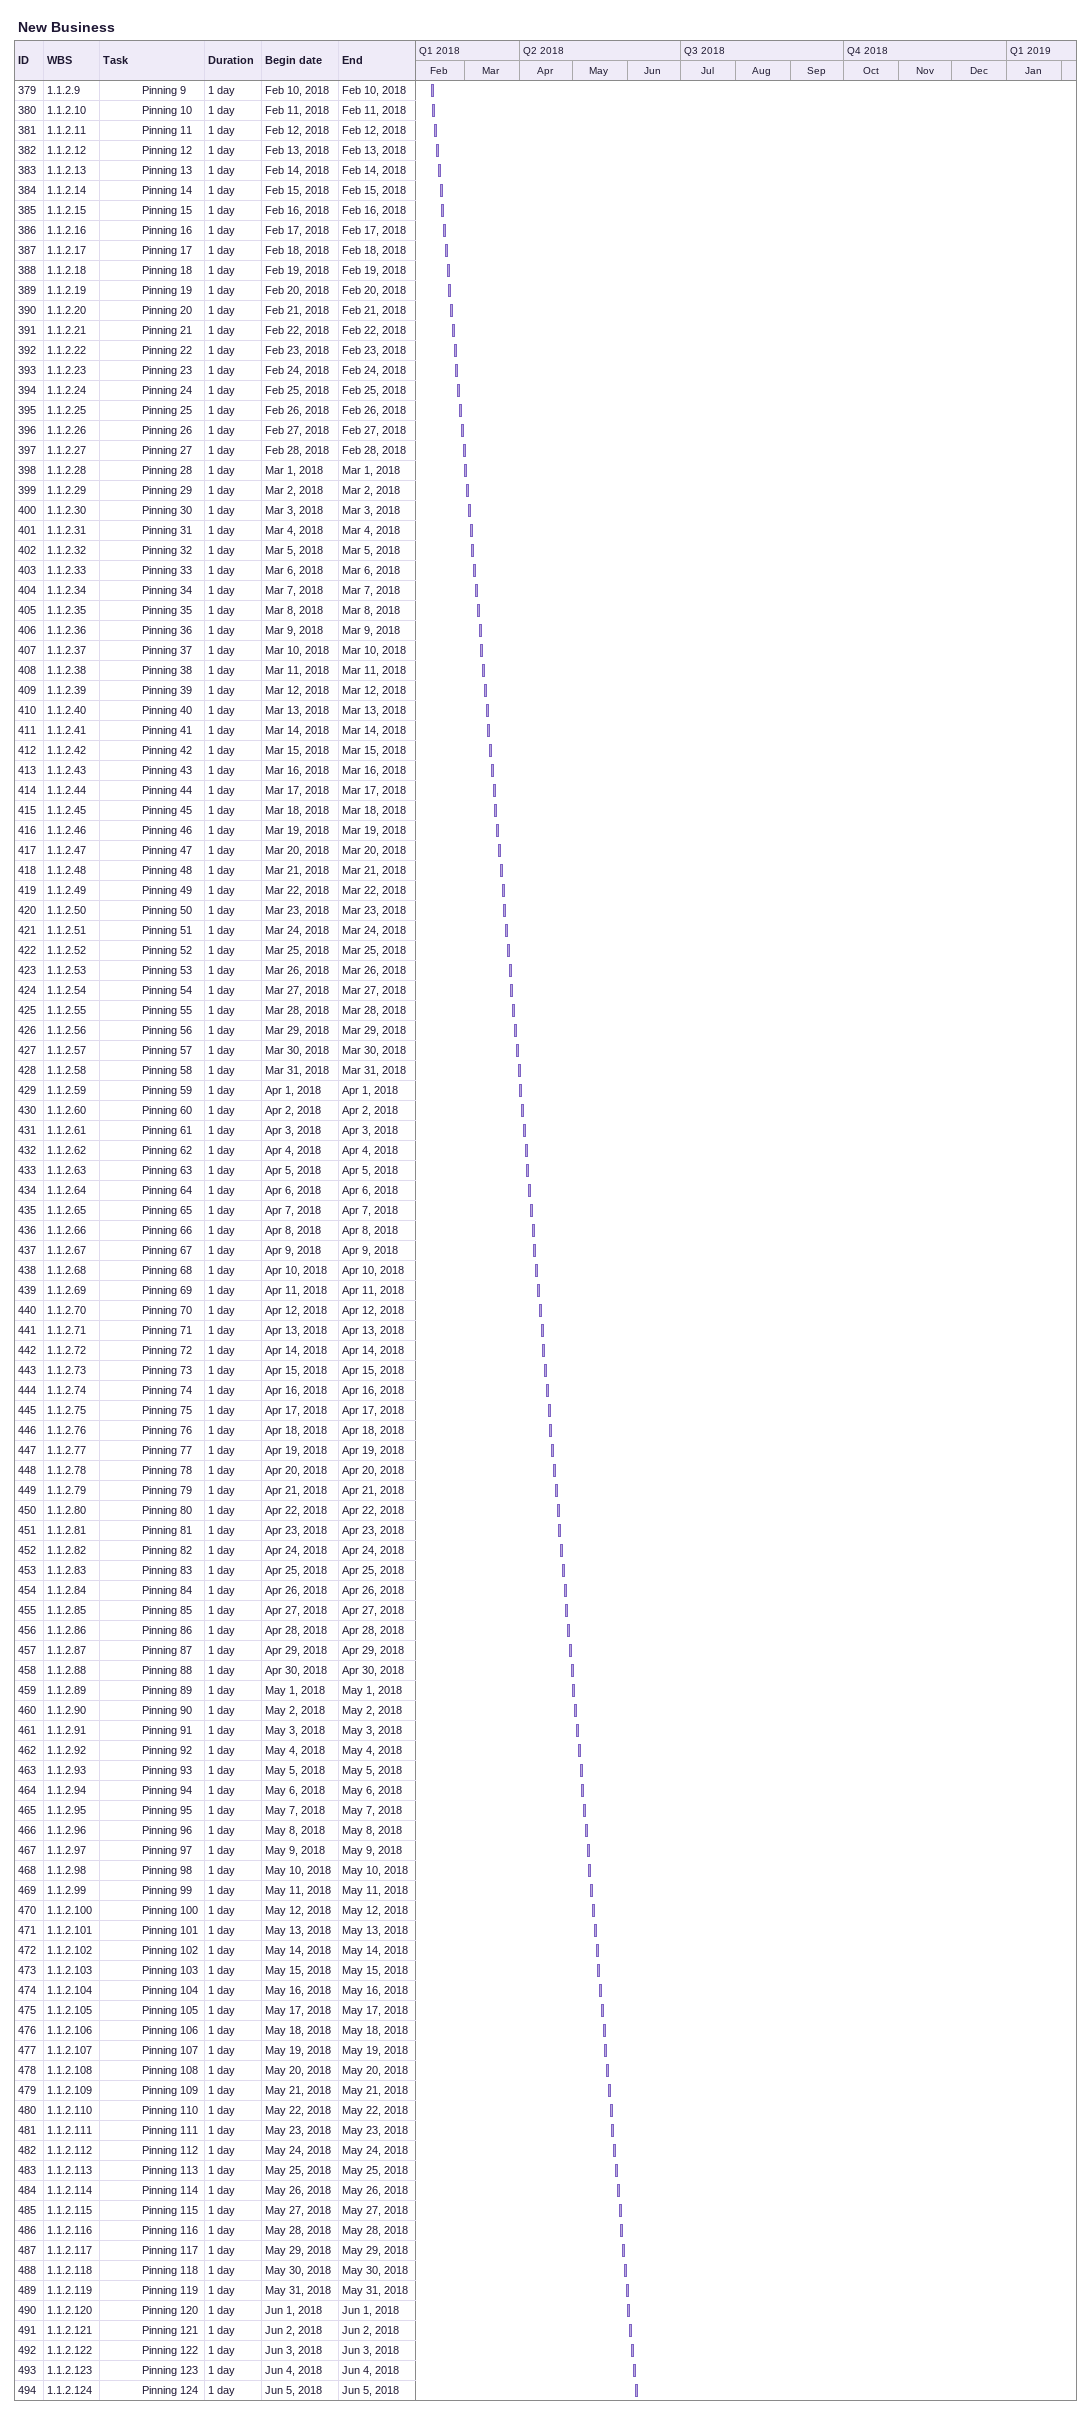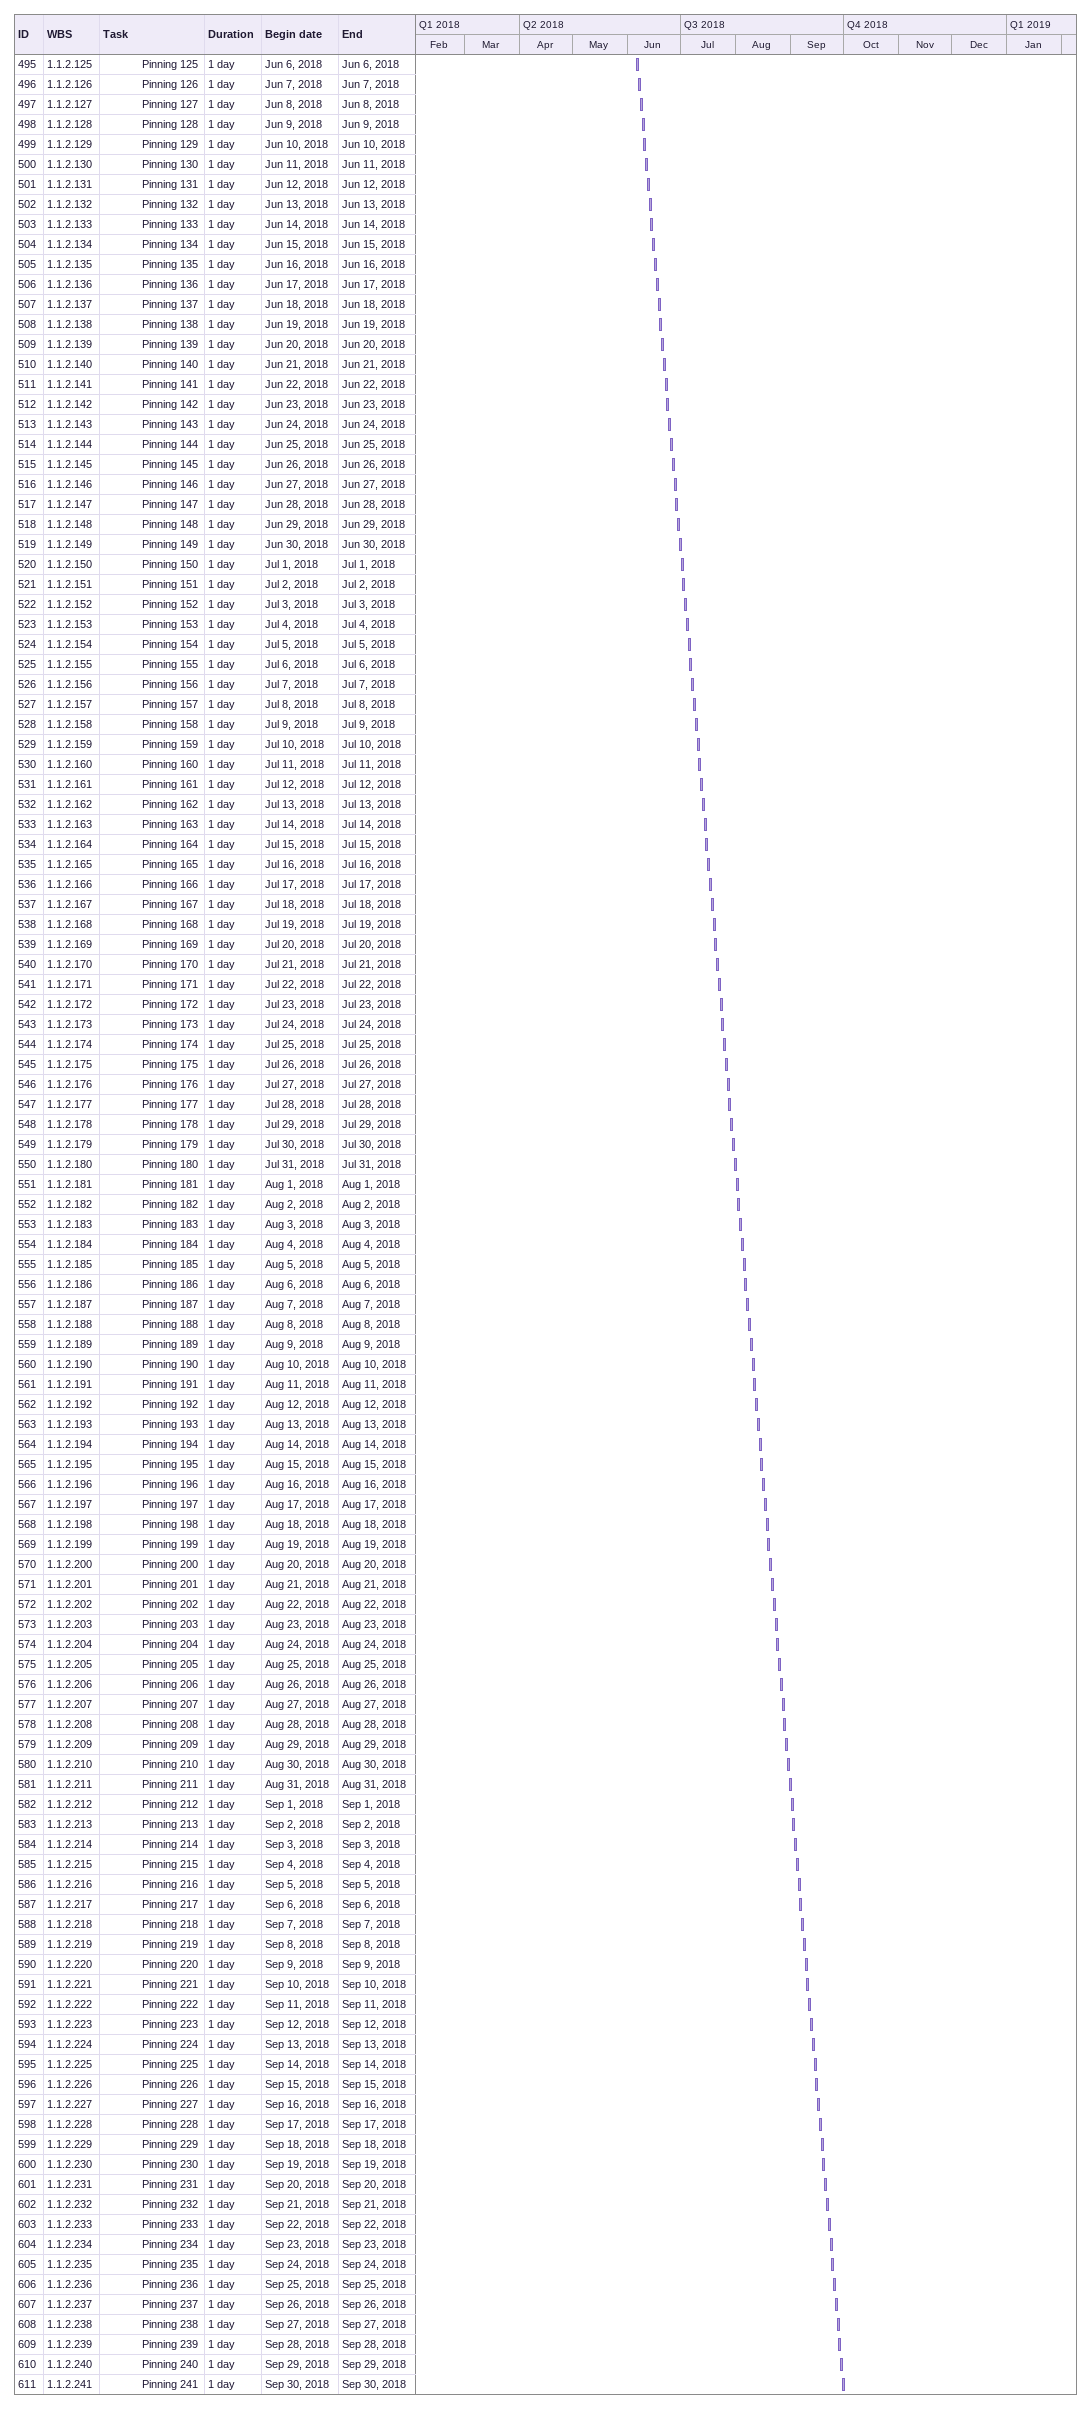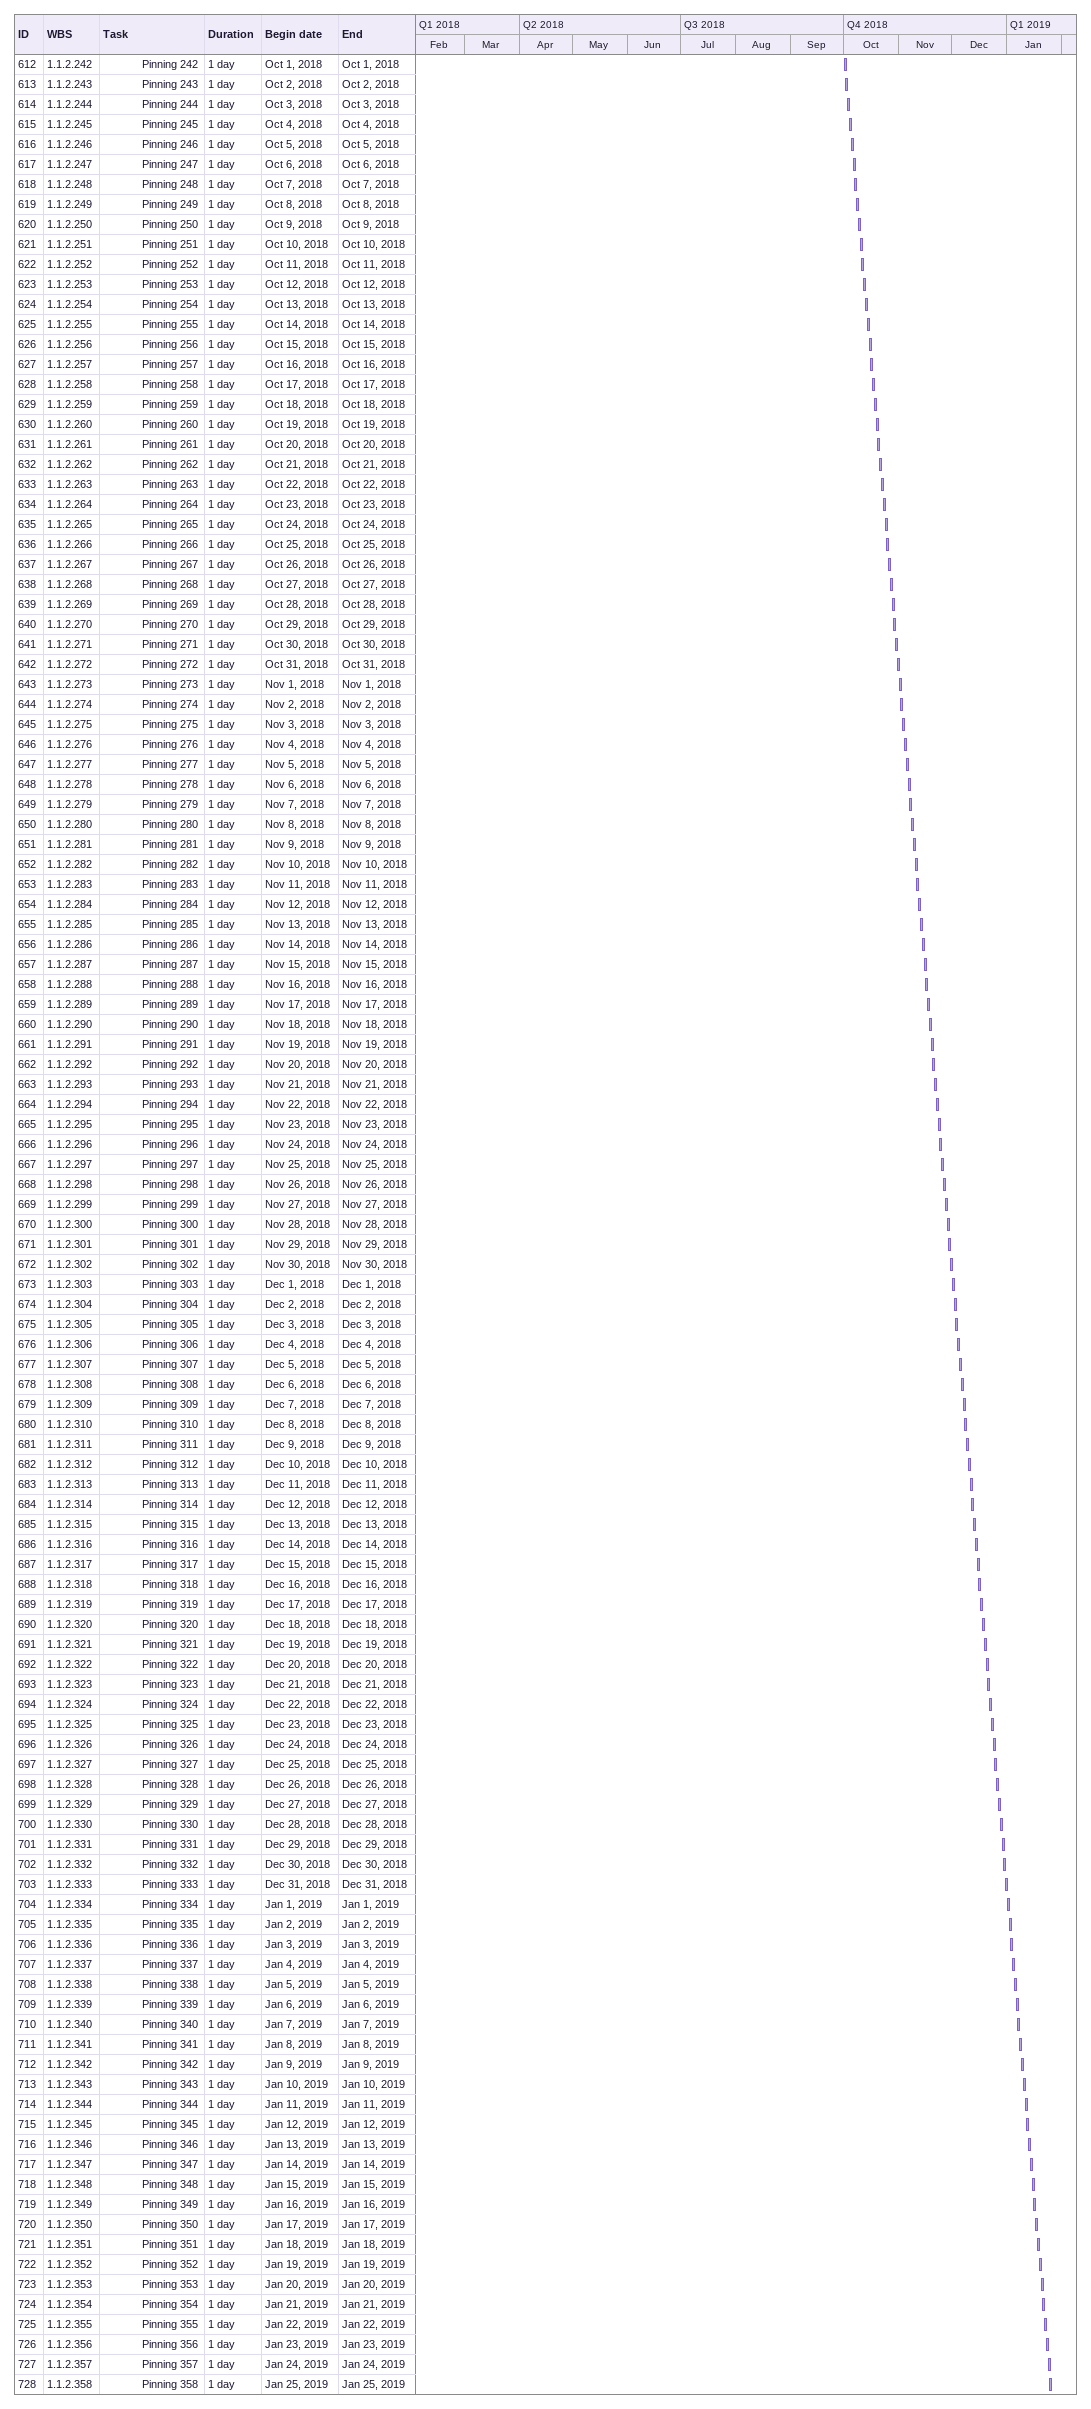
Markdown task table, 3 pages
New Business

| ID | WBS | Task | Duration | Start | Finish |
|---|---|---|---|---|---|
| 379 | 1.1.2.9 | Pinning 9 | 1d | 2018-02-10 | 2018-02-10 |
| 380 | 1.1.2.10 | Pinning 10 | 1d | 2018-02-11 | 2018-02-11 |
| 381 | 1.1.2.11 | Pinning 11 | 1d | 2018-02-12 | 2018-02-12 |
| 382 | 1.1.2.12 | Pinning 12 | 1d | 2018-02-13 | 2018-02-13 |
| 383 | 1.1.2.13 | Pinning 13 | 1d | 2018-02-14 | 2018-02-14 |
| 384 | 1.1.2.14 | Pinning 14 | 1d | 2018-02-15 | 2018-02-15 |
| 385 | 1.1.2.15 | Pinning 15 | 1d | 2018-02-16 | 2018-02-16 |
| 386 | 1.1.2.16 | Pinning 16 | 1d | 2018-02-17 | 2018-02-17 |
| 387 | 1.1.2.17 | Pinning 17 | 1d | 2018-02-18 | 2018-02-18 |
| 388 | 1.1.2.18 | Pinning 18 | 1d | 2018-02-19 | 2018-02-19 |
| 389 | 1.1.2.19 | Pinning 19 | 1d | 2018-02-20 | 2018-02-20 |
| 390 | 1.1.2.20 | Pinning 20 | 1d | 2018-02-21 | 2018-02-21 |
| 391 | 1.1.2.21 | Pinning 21 | 1d | 2018-02-22 | 2018-02-22 |
| 392 | 1.1.2.22 | Pinning 22 | 1d | 2018-02-23 | 2018-02-23 |
| 393 | 1.1.2.23 | Pinning 23 | 1d | 2018-02-24 | 2018-02-24 |
| 394 | 1.1.2.24 | Pinning 24 | 1d | 2018-02-25 | 2018-02-25 |
| 395 | 1.1.2.25 | Pinning 25 | 1d | 2018-02-26 | 2018-02-26 |
| 396 | 1.1.2.26 | Pinning 26 | 1d | 2018-02-27 | 2018-02-27 |
| 397 | 1.1.2.27 | Pinning 27 | 1d | 2018-02-28 | 2018-02-28 |
| 398 | 1.1.2.28 | Pinning 28 | 1d | 2018-03-01 | 2018-03-01 |
| 399 | 1.1.2.29 | Pinning 29 | 1d | 2018-03-02 | 2018-03-02 |
| 400 | 1.1.2.30 | Pinning 30 | 1d | 2018-03-03 | 2018-03-03 |
| 401 | 1.1.2.31 | Pinning 31 | 1d | 2018-03-04 | 2018-03-04 |
| 402 | 1.1.2.32 | Pinning 32 | 1d | 2018-03-05 | 2018-03-05 |
| 403 | 1.1.2.33 | Pinning 33 | 1d | 2018-03-06 | 2018-03-06 |
| 404 | 1.1.2.34 | Pinning 34 | 1d | 2018-03-07 | 2018-03-07 |
| 405 | 1.1.2.35 | Pinning 35 | 1d | 2018-03-08 | 2018-03-08 |
| 406 | 1.1.2.36 | Pinning 36 | 1d | 2018-03-09 | 2018-03-09 |
| 407 | 1.1.2.37 | Pinning 37 | 1d | 2018-03-10 | 2018-03-10 |
| 408 | 1.1.2.38 | Pinning 38 | 1d | 2018-03-11 | 2018-03-11 |
| 409 | 1.1.2.39 | Pinning 39 | 1d | 2018-03-12 | 2018-03-12 |
| 410 | 1.1.2.40 | Pinning 40 | 1d | 2018-03-13 | 2018-03-13 |
| 411 | 1.1.2.41 | Pinning 41 | 1d | 2018-03-14 | 2018-03-14 |
| 412 | 1.1.2.42 | Pinning 42 | 1d | 2018-03-15 | 2018-03-15 |
| 413 | 1.1.2.43 | Pinning 43 | 1d | 2018-03-16 | 2018-03-16 |
| 414 | 1.1.2.44 | Pinning 44 | 1d | 2018-03-17 | 2018-03-17 |
| 415 | 1.1.2.45 | Pinning 45 | 1d | 2018-03-18 | 2018-03-18 |
| 416 | 1.1.2.46 | Pinning 46 | 1d | 2018-03-19 | 2018-03-19 |
| 417 | 1.1.2.47 | Pinning 47 | 1d | 2018-03-20 | 2018-03-20 |
| 418 | 1.1.2.48 | Pinning 48 | 1d | 2018-03-21 | 2018-03-21 |
| 419 | 1.1.2.49 | Pinning 49 | 1d | 2018-03-22 | 2018-03-22 |
| 420 | 1.1.2.50 | Pinning 50 | 1d | 2018-03-23 | 2018-03-23 |
| 421 | 1.1.2.51 | Pinning 51 | 1d | 2018-03-24 | 2018-03-24 |
| 422 | 1.1.2.52 | Pinning 52 | 1d | 2018-03-25 | 2018-03-25 |
| 423 | 1.1.2.53 | Pinning 53 | 1d | 2018-03-26 | 2018-03-26 |
| 424 | 1.1.2.54 | Pinning 54 | 1d | 2018-03-27 | 2018-03-27 |
| 425 | 1.1.2.55 | Pinning 55 | 1d | 2018-03-28 | 2018-03-28 |
| 426 | 1.1.2.56 | Pinning 56 | 1d | 2018-03-29 | 2018-03-29 |
| 427 | 1.1.2.57 | Pinning 57 | 1d | 2018-03-30 | 2018-03-30 |
| 428 | 1.1.2.58 | Pinning 58 | 1d | 2018-03-31 | 2018-03-31 |
| 429 | 1.1.2.59 | Pinning 59 | 1d | 2018-04-01 | 2018-04-01 |
| 430 | 1.1.2.60 | Pinning 60 | 1d | 2018-04-02 | 2018-04-02 |
| 431 | 1.1.2.61 | Pinning 61 | 1d | 2018-04-03 | 2018-04-03 |
| 432 | 1.1.2.62 | Pinning 62 | 1d | 2018-04-04 | 2018-04-04 |
| 433 | 1.1.2.63 | Pinning 63 | 1d | 2018-04-05 | 2018-04-05 |
| 434 | 1.1.2.64 | Pinning 64 | 1d | 2018-04-06 | 2018-04-06 |
| 435 | 1.1.2.65 | Pinning 65 | 1d | 2018-04-07 | 2018-04-07 |
| 436 | 1.1.2.66 | Pinning 66 | 1d | 2018-04-08 | 2018-04-08 |
| 437 | 1.1.2.67 | Pinning 67 | 1d | 2018-04-09 | 2018-04-09 |
| 438 | 1.1.2.68 | Pinning 68 | 1d | 2018-04-10 | 2018-04-10 |
| 439 | 1.1.2.69 | Pinning 69 | 1d | 2018-04-11 | 2018-04-11 |
| 440 | 1.1.2.70 | Pinning 70 | 1d | 2018-04-12 | 2018-04-12 |
| 441 | 1.1.2.71 | Pinning 71 | 1d | 2018-04-13 | 2018-04-13 |
| 442 | 1.1.2.72 | Pinning 72 | 1d | 2018-04-14 | 2018-04-14 |
| 443 | 1.1.2.73 | Pinning 73 | 1d | 2018-04-15 | 2018-04-15 |
| 444 | 1.1.2.74 | Pinning 74 | 1d | 2018-04-16 | 2018-04-16 |
| 445 | 1.1.2.75 | Pinning 75 | 1d | 2018-04-17 | 2018-04-17 |
| 446 | 1.1.2.76 | Pinning 76 | 1d | 2018-04-18 | 2018-04-18 |
| 447 | 1.1.2.77 | Pinning 77 | 1d | 2018-04-19 | 2018-04-19 |
| 448 | 1.1.2.78 | Pinning 78 | 1d | 2018-04-20 | 2018-04-20 |
| 449 | 1.1.2.79 | Pinning 79 | 1d | 2018-04-21 | 2018-04-21 |
| 450 | 1.1.2.80 | Pinning 80 | 1d | 2018-04-22 | 2018-04-22 |
| 451 | 1.1.2.81 | Pinning 81 | 1d | 2018-04-23 | 2018-04-23 |
| 452 | 1.1.2.82 | Pinning 82 | 1d | 2018-04-24 | 2018-04-24 |
| 453 | 1.1.2.83 | Pinning 83 | 1d | 2018-04-25 | 2018-04-25 |
| 454 | 1.1.2.84 | Pinning 84 | 1d | 2018-04-26 | 2018-04-26 |
| 455 | 1.1.2.85 | Pinning 85 | 1d | 2018-04-27 | 2018-04-27 |
| 456 | 1.1.2.86 | Pinning 86 | 1d | 2018-04-28 | 2018-04-28 |
| 457 | 1.1.2.87 | Pinning 87 | 1d | 2018-04-29 | 2018-04-29 |
| 458 | 1.1.2.88 | Pinning 88 | 1d | 2018-04-30 | 2018-04-30 |
| 459 | 1.1.2.89 | Pinning 89 | 1d | 2018-05-01 | 2018-05-01 |
| 460 | 1.1.2.90 | Pinning 90 | 1d | 2018-05-02 | 2018-05-02 |
| 461 | 1.1.2.91 | Pinning 91 | 1d | 2018-05-03 | 2018-05-03 |
| 462 | 1.1.2.92 | Pinning 92 | 1d | 2018-05-04 | 2018-05-04 |
| 463 | 1.1.2.93 | Pinning 93 | 1d | 2018-05-05 | 2018-05-05 |
| 464 | 1.1.2.94 | Pinning 94 | 1d | 2018-05-06 | 2018-05-06 |
| 465 | 1.1.2.95 | Pinning 95 | 1d | 2018-05-07 | 2018-05-07 |
| 466 | 1.1.2.96 | Pinning 96 | 1d | 2018-05-08 | 2018-05-08 |
| 467 | 1.1.2.97 | Pinning 97 | 1d | 2018-05-09 | 2018-05-09 |
| 468 | 1.1.2.98 | Pinning 98 | 1d | 2018-05-10 | 2018-05-10 |
| 469 | 1.1.2.99 | Pinning 99 | 1d | 2018-05-11 | 2018-05-11 |
| 470 | 1.1.2.100 | Pinning 100 | 1d | 2018-05-12 | 2018-05-12 |
| 471 | 1.1.2.101 | Pinning 101 | 1d | 2018-05-13 | 2018-05-13 |
| 472 | 1.1.2.102 | Pinning 102 | 1d | 2018-05-14 | 2018-05-14 |
| 473 | 1.1.2.103 | Pinning 103 | 1d | 2018-05-15 | 2018-05-15 |
| 474 | 1.1.2.104 | Pinning 104 | 1d | 2018-05-16 | 2018-05-16 |
| 475 | 1.1.2.105 | Pinning 105 | 1d | 2018-05-17 | 2018-05-17 |
| 476 | 1.1.2.106 | Pinning 106 | 1d | 2018-05-18 | 2018-05-18 |
| 477 | 1.1.2.107 | Pinning 107 | 1d | 2018-05-19 | 2018-05-19 |
| 478 | 1.1.2.108 | Pinning 108 | 1d | 2018-05-20 | 2018-05-20 |
| 479 | 1.1.2.109 | Pinning 109 | 1d | 2018-05-21 | 2018-05-21 |
| 480 | 1.1.2.110 | Pinning 110 | 1d | 2018-05-22 | 2018-05-22 |
| 481 | 1.1.2.111 | Pinning 111 | 1d | 2018-05-23 | 2018-05-23 |
| 482 | 1.1.2.112 | Pinning 112 | 1d | 2018-05-24 | 2018-05-24 |
| 483 | 1.1.2.113 | Pinning 113 | 1d | 2018-05-25 | 2018-05-25 |
| 484 | 1.1.2.114 | Pinning 114 | 1d | 2018-05-26 | 2018-05-26 |
| 485 | 1.1.2.115 | Pinning 115 | 1d | 2018-05-27 | 2018-05-27 |
| 486 | 1.1.2.116 | Pinning 116 | 1d | 2018-05-28 | 2018-05-28 |
| 487 | 1.1.2.117 | Pinning 117 | 1d | 2018-05-29 | 2018-05-29 |
| 488 | 1.1.2.118 | Pinning 118 | 1d | 2018-05-30 | 2018-05-30 |
| 489 | 1.1.2.119 | Pinning 119 | 1d | 2018-05-31 | 2018-05-31 |
| 490 | 1.1.2.120 | Pinning 120 | 1d | 2018-06-01 | 2018-06-01 |
| 491 | 1.1.2.121 | Pinning 121 | 1d | 2018-06-02 | 2018-06-02 |
| 492 | 1.1.2.122 | Pinning 122 | 1d | 2018-06-03 | 2018-06-03 |
| 493 | 1.1.2.123 | Pinning 123 | 1d | 2018-06-04 | 2018-06-04 |
| 494 | 1.1.2.124 | Pinning 124 | 1d | 2018-06-05 | 2018-06-05 |
| 495 | 1.1.2.125 | Pinning 125 | 1d | 2018-06-06 | 2018-06-06 |
| 496 | 1.1.2.126 | Pinning 126 | 1d | 2018-06-07 | 2018-06-07 |
| 497 | 1.1.2.127 | Pinning 127 | 1d | 2018-06-08 | 2018-06-08 |
| 498 | 1.1.2.128 | Pinning 128 | 1d | 2018-06-09 | 2018-06-09 |
| 499 | 1.1.2.129 | Pinning 129 | 1d | 2018-06-10 | 2018-06-10 |
| 500 | 1.1.2.130 | Pinning 130 | 1d | 2018-06-11 | 2018-06-11 |
| 501 | 1.1.2.131 | Pinning 131 | 1d | 2018-06-12 | 2018-06-12 |
| 502 | 1.1.2.132 | Pinning 132 | 1d | 2018-06-13 | 2018-06-13 |
| 503 | 1.1.2.133 | Pinning 133 | 1d | 2018-06-14 | 2018-06-14 |
| 504 | 1.1.2.134 | Pinning 134 | 1d | 2018-06-15 | 2018-06-15 |
| 505 | 1.1.2.135 | Pinning 135 | 1d | 2018-06-16 | 2018-06-16 |
| 506 | 1.1.2.136 | Pinning 136 | 1d | 2018-06-17 | 2018-06-17 |
| 507 | 1.1.2.137 | Pinning 137 | 1d | 2018-06-18 | 2018-06-18 |
| 508 | 1.1.2.138 | Pinning 138 | 1d | 2018-06-19 | 2018-06-19 |
| 509 | 1.1.2.139 | Pinning 139 | 1d | 2018-06-20 | 2018-06-20 |
| 510 | 1.1.2.140 | Pinning 140 | 1d | 2018-06-21 | 2018-06-21 |
| 511 | 1.1.2.141 | Pinning 141 | 1d | 2018-06-22 | 2018-06-22 |
| 512 | 1.1.2.142 | Pinning 142 | 1d | 2018-06-23 | 2018-06-23 |
| 513 | 1.1.2.143 | Pinning 143 | 1d | 2018-06-24 | 2018-06-24 |
| 514 | 1.1.2.144 | Pinning 144 | 1d | 2018-06-25 | 2018-06-25 |
| 515 | 1.1.2.145 | Pinning 145 | 1d | 2018-06-26 | 2018-06-26 |
| 516 | 1.1.2.146 | Pinning 146 | 1d | 2018-06-27 | 2018-06-27 |
| 517 | 1.1.2.147 | Pinning 147 | 1d | 2018-06-28 | 2018-06-28 |
| 518 | 1.1.2.148 | Pinning 148 | 1d | 2018-06-29 | 2018-06-29 |
| 519 | 1.1.2.149 | Pinning 149 | 1d | 2018-06-30 | 2018-06-30 |
| 520 | 1.1.2.150 | Pinning 150 | 1d | 2018-07-01 | 2018-07-01 |
| 521 | 1.1.2.151 | Pinning 151 | 1d | 2018-07-02 | 2018-07-02 |
| 522 | 1.1.2.152 | Pinning 152 | 1d | 2018-07-03 | 2018-07-03 |
| 523 | 1.1.2.153 | Pinning 153 | 1d | 2018-07-04 | 2018-07-04 |
| 524 | 1.1.2.154 | Pinning 154 | 1d | 2018-07-05 | 2018-07-05 |
| 525 | 1.1.2.155 | Pinning 155 | 1d | 2018-07-06 | 2018-07-06 |
| 526 | 1.1.2.156 | Pinning 156 | 1d | 2018-07-07 | 2018-07-07 |
| 527 | 1.1.2.157 | Pinning 157 | 1d | 2018-07-08 | 2018-07-08 |
| 528 | 1.1.2.158 | Pinning 158 | 1d | 2018-07-09 | 2018-07-09 |
| 529 | 1.1.2.159 | Pinning 159 | 1d | 2018-07-10 | 2018-07-10 |
| 530 | 1.1.2.160 | Pinning 160 | 1d | 2018-07-11 | 2018-07-11 |
| 531 | 1.1.2.161 | Pinning 161 | 1d | 2018-07-12 | 2018-07-12 |
| 532 | 1.1.2.162 | Pinning 162 | 1d | 2018-07-13 | 2018-07-13 |
| 533 | 1.1.2.163 | Pinning 163 | 1d | 2018-07-14 | 2018-07-14 |
| 534 | 1.1.2.164 | Pinning 164 | 1d | 2018-07-15 | 2018-07-15 |
| 535 | 1.1.2.165 | Pinning 165 | 1d | 2018-07-16 | 2018-07-16 |
| 536 | 1.1.2.166 | Pinning 166 | 1d | 2018-07-17 | 2018-07-17 |
| 537 | 1.1.2.167 | Pinning 167 | 1d | 2018-07-18 | 2018-07-18 |
| 538 | 1.1.2.168 | Pinning 168 | 1d | 2018-07-19 | 2018-07-19 |
| 539 | 1.1.2.169 | Pinning 169 | 1d | 2018-07-20 | 2018-07-20 |
| 540 | 1.1.2.170 | Pinning 170 | 1d | 2018-07-21 | 2018-07-21 |
| 541 | 1.1.2.171 | Pinning 171 | 1d | 2018-07-22 | 2018-07-22 |
| 542 | 1.1.2.172 | Pinning 172 | 1d | 2018-07-23 | 2018-07-23 |
| 543 | 1.1.2.173 | Pinning 173 | 1d | 2018-07-24 | 2018-07-24 |
| 544 | 1.1.2.174 | Pinning 174 | 1d | 2018-07-25 | 2018-07-25 |
| 545 | 1.1.2.175 | Pinning 175 | 1d | 2018-07-26 | 2018-07-26 |
| 546 | 1.1.2.176 | Pinning 176 | 1d | 2018-07-27 | 2018-07-27 |
| 547 | 1.1.2.177 | Pinning 177 | 1d | 2018-07-28 | 2018-07-28 |
| 548 | 1.1.2.178 | Pinning 178 | 1d | 2018-07-29 | 2018-07-29 |
| 549 | 1.1.2.179 | Pinning 179 | 1d | 2018-07-30 | 2018-07-30 |
| 550 | 1.1.2.180 | Pinning 180 | 1d | 2018-07-31 | 2018-07-31 |
| 551 | 1.1.2.181 | Pinning 181 | 1d | 2018-08-01 | 2018-08-01 |
| 552 | 1.1.2.182 | Pinning 182 | 1d | 2018-08-02 | 2018-08-02 |
| 553 | 1.1.2.183 | Pinning 183 | 1d | 2018-08-03 | 2018-08-03 |
| 554 | 1.1.2.184 | Pinning 184 | 1d | 2018-08-04 | 2018-08-04 |
| 555 | 1.1.2.185 | Pinning 185 | 1d | 2018-08-05 | 2018-08-05 |
| 556 | 1.1.2.186 | Pinning 186 | 1d | 2018-08-06 | 2018-08-06 |
| 557 | 1.1.2.187 | Pinning 187 | 1d | 2018-08-07 | 2018-08-07 |
| 558 | 1.1.2.188 | Pinning 188 | 1d | 2018-08-08 | 2018-08-08 |
| 559 | 1.1.2.189 | Pinning 189 | 1d | 2018-08-09 | 2018-08-09 |
| 560 | 1.1.2.190 | Pinning 190 | 1d | 2018-08-10 | 2018-08-10 |
| 561 | 1.1.2.191 | Pinning 191 | 1d | 2018-08-11 | 2018-08-11 |
| 562 | 1.1.2.192 | Pinning 192 | 1d | 2018-08-12 | 2018-08-12 |
| 563 | 1.1.2.193 | Pinning 193 | 1d | 2018-08-13 | 2018-08-13 |
| 564 | 1.1.2.194 | Pinning 194 | 1d | 2018-08-14 | 2018-08-14 |
| 565 | 1.1.2.195 | Pinning 195 | 1d | 2018-08-15 | 2018-08-15 |
| 566 | 1.1.2.196 | Pinning 196 | 1d | 2018-08-16 | 2018-08-16 |
| 567 | 1.1.2.197 | Pinning 197 | 1d | 2018-08-17 | 2018-08-17 |
| 568 | 1.1.2.198 | Pinning 198 | 1d | 2018-08-18 | 2018-08-18 |
| 569 | 1.1.2.199 | Pinning 199 | 1d | 2018-08-19 | 2018-08-19 |
| 570 | 1.1.2.200 | Pinning 200 | 1d | 2018-08-20 | 2018-08-20 |
| 571 | 1.1.2.201 | Pinning 201 | 1d | 2018-08-21 | 2018-08-21 |
| 572 | 1.1.2.202 | Pinning 202 | 1d | 2018-08-22 | 2018-08-22 |
| 573 | 1.1.2.203 | Pinning 203 | 1d | 2018-08-23 | 2018-08-23 |
| 574 | 1.1.2.204 | Pinning 204 | 1d | 2018-08-24 | 2018-08-24 |
| 575 | 1.1.2.205 | Pinning 205 | 1d | 2018-08-25 | 2018-08-25 |
| 576 | 1.1.2.206 | Pinning 206 | 1d | 2018-08-26 | 2018-08-26 |
| 577 | 1.1.2.207 | Pinning 207 | 1d | 2018-08-27 | 2018-08-27 |
| 578 | 1.1.2.208 | Pinning 208 | 1d | 2018-08-28 | 2018-08-28 |
| 579 | 1.1.2.209 | Pinning 209 | 1d | 2018-08-29 | 2018-08-29 |
| 580 | 1.1.2.210 | Pinning 210 | 1d | 2018-08-30 | 2018-08-30 |
| 581 | 1.1.2.211 | Pinning 211 | 1d | 2018-08-31 | 2018-08-31 |
| 582 | 1.1.2.212 | Pinning 212 | 1d | 2018-09-01 | 2018-09-01 |
| 583 | 1.1.2.213 | Pinning 213 | 1d | 2018-09-02 | 2018-09-02 |
| 584 | 1.1.2.214 | Pinning 214 | 1d | 2018-09-03 | 2018-09-03 |
| 585 | 1.1.2.215 | Pinning 215 | 1d | 2018-09-04 | 2018-09-04 |
| 586 | 1.1.2.216 | Pinning 216 | 1d | 2018-09-05 | 2018-09-05 |
| 587 | 1.1.2.217 | Pinning 217 | 1d | 2018-09-06 | 2018-09-06 |
| 588 | 1.1.2.218 | Pinning 218 | 1d | 2018-09-07 | 2018-09-07 |
| 589 | 1.1.2.219 | Pinning 219 | 1d | 2018-09-08 | 2018-09-08 |
| 590 | 1.1.2.220 | Pinning 220 | 1d | 2018-09-09 | 2018-09-09 |
| 591 | 1.1.2.221 | Pinning 221 | 1d | 2018-09-10 | 2018-09-10 |
| 592 | 1.1.2.222 | Pinning 222 | 1d | 2018-09-11 | 2018-09-11 |
| 593 | 1.1.2.223 | Pinning 223 | 1d | 2018-09-12 | 2018-09-12 |
| 594 | 1.1.2.224 | Pinning 224 | 1d | 2018-09-13 | 2018-09-13 |
| 595 | 1.1.2.225 | Pinning 225 | 1d | 2018-09-14 | 2018-09-14 |
| 596 | 1.1.2.226 | Pinning 226 | 1d | 2018-09-15 | 2018-09-15 |
| 597 | 1.1.2.227 | Pinning 227 | 1d | 2018-09-16 | 2018-09-16 |
| 598 | 1.1.2.228 | Pinning 228 | 1d | 2018-09-17 | 2018-09-17 |
| 599 | 1.1.2.229 | Pinning 229 | 1d | 2018-09-18 | 2018-09-18 |
| 600 | 1.1.2.230 | Pinning 230 | 1d | 2018-09-19 | 2018-09-19 |
| 601 | 1.1.2.231 | Pinning 231 | 1d | 2018-09-20 | 2018-09-20 |
| 602 | 1.1.2.232 | Pinning 232 | 1d | 2018-09-21 | 2018-09-21 |
| 603 | 1.1.2.233 | Pinning 233 | 1d | 2018-09-22 | 2018-09-22 |
| 604 | 1.1.2.234 | Pinning 234 | 1d | 2018-09-23 | 2018-09-23 |
| 605 | 1.1.2.235 | Pinning 235 | 1d | 2018-09-24 | 2018-09-24 |
| 606 | 1.1.2.236 | Pinning 236 | 1d | 2018-09-25 | 2018-09-25 |
| 607 | 1.1.2.237 | Pinning 237 | 1d | 2018-09-26 | 2018-09-26 |
| 608 | 1.1.2.238 | Pinning 238 | 1d | 2018-09-27 | 2018-09-27 |
| 609 | 1.1.2.239 | Pinning 239 | 1d | 2018-09-28 | 2018-09-28 |
| 610 | 1.1.2.240 | Pinning 240 | 1d | 2018-09-29 | 2018-09-29 |
| 611 | 1.1.2.241 | Pinning 241 | 1d | 2018-09-30 | 2018-09-30 |
| 612 | 1.1.2.242 | Pinning 242 | 1d | 2018-10-01 | 2018-10-01 |
| 613 | 1.1.2.243 | Pinning 243 | 1d | 2018-10-02 | 2018-10-02 |
| 614 | 1.1.2.244 | Pinning 244 | 1d | 2018-10-03 | 2018-10-03 |
| 615 | 1.1.2.245 | Pinning 245 | 1d | 2018-10-04 | 2018-10-04 |
| 616 | 1.1.2.246 | Pinning 246 | 1d | 2018-10-05 | 2018-10-05 |
| 617 | 1.1.2.247 | Pinning 247 | 1d | 2018-10-06 | 2018-10-06 |
| 618 | 1.1.2.248 | Pinning 248 | 1d | 2018-10-07 | 2018-10-07 |
| 619 | 1.1.2.249 | Pinning 249 | 1d | 2018-10-08 | 2018-10-08 |
| 620 | 1.1.2.250 | Pinning 250 | 1d | 2018-10-09 | 2018-10-09 |
| 621 | 1.1.2.251 | Pinning 251 | 1d | 2018-10-10 | 2018-10-10 |
| 622 | 1.1.2.252 | Pinning 252 | 1d | 2018-10-11 | 2018-10-11 |
| 623 | 1.1.2.253 | Pinning 253 | 1d | 2018-10-12 | 2018-10-12 |
| 624 | 1.1.2.254 | Pinning 254 | 1d | 2018-10-13 | 2018-10-13 |
| 625 | 1.1.2.255 | Pinning 255 | 1d | 2018-10-14 | 2018-10-14 |
| 626 | 1.1.2.256 | Pinning 256 | 1d | 2018-10-15 | 2018-10-15 |
| 627 | 1.1.2.257 | Pinning 257 | 1d | 2018-10-16 | 2018-10-16 |
| 628 | 1.1.2.258 | Pinning 258 | 1d | 2018-10-17 | 2018-10-17 |
| 629 | 1.1.2.259 | Pinning 259 | 1d | 2018-10-18 | 2018-10-18 |
| 630 | 1.1.2.260 | Pinning 260 | 1d | 2018-10-19 | 2018-10-19 |
| 631 | 1.1.2.261 | Pinning 261 | 1d | 2018-10-20 | 2018-10-20 |
| 632 | 1.1.2.262 | Pinning 262 | 1d | 2018-10-21 | 2018-10-21 |
| 633 | 1.1.2.263 | Pinning 263 | 1d | 2018-10-22 | 2018-10-22 |
| 634 | 1.1.2.264 | Pinning 264 | 1d | 2018-10-23 | 2018-10-23 |
| 635 | 1.1.2.265 | Pinning 265 | 1d | 2018-10-24 | 2018-10-24 |
| 636 | 1.1.2.266 | Pinning 266 | 1d | 2018-10-25 | 2018-10-25 |
| 637 | 1.1.2.267 | Pinning 267 | 1d | 2018-10-26 | 2018-10-26 |
| 638 | 1.1.2.268 | Pinning 268 | 1d | 2018-10-27 | 2018-10-27 |
| 639 | 1.1.2.269 | Pinning 269 | 1d | 2018-10-28 | 2018-10-28 |
| 640 | 1.1.2.270 | Pinning 270 | 1d | 2018-10-29 | 2018-10-29 |
| 641 | 1.1.2.271 | Pinning 271 | 1d | 2018-10-30 | 2018-10-30 |
| 642 | 1.1.2.272 | Pinning 272 | 1d | 2018-10-31 | 2018-10-31 |
| 643 | 1.1.2.273 | Pinning 273 | 1d | 2018-11-01 | 2018-11-01 |
| 644 | 1.1.2.274 | Pinning 274 | 1d | 2018-11-02 | 2018-11-02 |
| 645 | 1.1.2.275 | Pinning 275 | 1d | 2018-11-03 | 2018-11-03 |
| 646 | 1.1.2.276 | Pinning 276 | 1d | 2018-11-04 | 2018-11-04 |
| 647 | 1.1.2.277 | Pinning 277 | 1d | 2018-11-05 | 2018-11-05 |
| 648 | 1.1.2.278 | Pinning 278 | 1d | 2018-11-06 | 2018-11-06 |
| 649 | 1.1.2.279 | Pinning 279 | 1d | 2018-11-07 | 2018-11-07 |
| 650 | 1.1.2.280 | Pinning 280 | 1d | 2018-11-08 | 2018-11-08 |
| 651 | 1.1.2.281 | Pinning 281 | 1d | 2018-11-09 | 2018-11-09 |
| 652 | 1.1.2.282 | Pinning 282 | 1d | 2018-11-10 | 2018-11-10 |
| 653 | 1.1.2.283 | Pinning 283 | 1d | 2018-11-11 | 2018-11-11 |
| 654 | 1.1.2.284 | Pinning 284 | 1d | 2018-11-12 | 2018-11-12 |
| 655 | 1.1.2.285 | Pinning 285 | 1d | 2018-11-13 | 2018-11-13 |
| 656 | 1.1.2.286 | Pinning 286 | 1d | 2018-11-14 | 2018-11-14 |
| 657 | 1.1.2.287 | Pinning 287 | 1d | 2018-11-15 | 2018-11-15 |
| 658 | 1.1.2.288 | Pinning 288 | 1d | 2018-11-16 | 2018-11-16 |
| 659 | 1.1.2.289 | Pinning 289 | 1d | 2018-11-17 | 2018-11-17 |
| 660 | 1.1.2.290 | Pinning 290 | 1d | 2018-11-18 | 2018-11-18 |
| 661 | 1.1.2.291 | Pinning 291 | 1d | 2018-11-19 | 2018-11-19 |
| 662 | 1.1.2.292 | Pinning 292 | 1d | 2018-11-20 | 2018-11-20 |
| 663 | 1.1.2.293 | Pinning 293 | 1d | 2018-11-21 | 2018-11-21 |
| 664 | 1.1.2.294 | Pinning 294 | 1d | 2018-11-22 | 2018-11-22 |
| 665 | 1.1.2.295 | Pinning 295 | 1d | 2018-11-23 | 2018-11-23 |
| 666 | 1.1.2.296 | Pinning 296 | 1d | 2018-11-24 | 2018-11-24 |
| 667 | 1.1.2.297 | Pinning 297 | 1d | 2018-11-25 | 2018-11-25 |
| 668 | 1.1.2.298 | Pinning 298 | 1d | 2018-11-26 | 2018-11-26 |
| 669 | 1.1.2.299 | Pinning 299 | 1d | 2018-11-27 | 2018-11-27 |
| 670 | 1.1.2.300 | Pinning 300 | 1d | 2018-11-28 | 2018-11-28 |
| 671 | 1.1.2.301 | Pinning 301 | 1d | 2018-11-29 | 2018-11-29 |
| 672 | 1.1.2.302 | Pinning 302 | 1d | 2018-11-30 | 2018-11-30 |
| 673 | 1.1.2.303 | Pinning 303 | 1d | 2018-12-01 | 2018-12-01 |
| 674 | 1.1.2.304 | Pinning 304 | 1d | 2018-12-02 | 2018-12-02 |
| 675 | 1.1.2.305 | Pinning 305 | 1d | 2018-12-03 | 2018-12-03 |
| 676 | 1.1.2.306 | Pinning 306 | 1d | 2018-12-04 | 2018-12-04 |
| 677 | 1.1.2.307 | Pinning 307 | 1d | 2018-12-05 | 2018-12-05 |
| 678 | 1.1.2.308 | Pinning 308 | 1d | 2018-12-06 | 2018-12-06 |
| 679 | 1.1.2.309 | Pinning 309 | 1d | 2018-12-07 | 2018-12-07 |
| 680 | 1.1.2.310 | Pinning 310 | 1d | 2018-12-08 | 2018-12-08 |
| 681 | 1.1.2.311 | Pinning 311 | 1d | 2018-12-09 | 2018-12-09 |
| 682 | 1.1.2.312 | Pinning 312 | 1d | 2018-12-10 | 2018-12-10 |
| 683 | 1.1.2.313 | Pinning 313 | 1d | 2018-12-11 | 2018-12-11 |
| 684 | 1.1.2.314 | Pinning 314 | 1d | 2018-12-12 | 2018-12-12 |
| 685 | 1.1.2.315 | Pinning 315 | 1d | 2018-12-13 | 2018-12-13 |
| 686 | 1.1.2.316 | Pinning 316 | 1d | 2018-12-14 | 2018-12-14 |
| 687 | 1.1.2.317 | Pinning 317 | 1d | 2018-12-15 | 2018-12-15 |
| 688 | 1.1.2.318 | Pinning 318 | 1d | 2018-12-16 | 2018-12-16 |
| 689 | 1.1.2.319 | Pinning 319 | 1d | 2018-12-17 | 2018-12-17 |
| 690 | 1.1.2.320 | Pinning 320 | 1d | 2018-12-18 | 2018-12-18 |
| 691 | 1.1.2.321 | Pinning 321 | 1d | 2018-12-19 | 2018-12-19 |
| 692 | 1.1.2.322 | Pinning 322 | 1d | 2018-12-20 | 2018-12-20 |
| 693 | 1.1.2.323 | Pinning 323 | 1d | 2018-12-21 | 2018-12-21 |
| 694 | 1.1.2.324 | Pinning 324 | 1d | 2018-12-22 | 2018-12-22 |
| 695 | 1.1.2.325 | Pinning 325 | 1d | 2018-12-23 | 2018-12-23 |
| 696 | 1.1.2.326 | Pinning 326 | 1d | 2018-12-24 | 2018-12-24 |
| 697 | 1.1.2.327 | Pinning 327 | 1d | 2018-12-25 | 2018-12-25 |
| 698 | 1.1.2.328 | Pinning 328 | 1d | 2018-12-26 | 2018-12-26 |
| 699 | 1.1.2.329 | Pinning 329 | 1d | 2018-12-27 | 2018-12-27 |
| 700 | 1.1.2.330 | Pinning 330 | 1d | 2018-12-28 | 2018-12-28 |
| 701 | 1.1.2.331 | Pinning 331 | 1d | 2018-12-29 | 2018-12-29 |
| 702 | 1.1.2.332 | Pinning 332 | 1d | 2018-12-30 | 2018-12-30 |
| 703 | 1.1.2.333 | Pinning 333 | 1d | 2018-12-31 | 2018-12-31 |
| 704 | 1.1.2.334 | Pinning 334 | 1d | 2019-01-01 | 2019-01-01 |
| 705 | 1.1.2.335 | Pinning 335 | 1d | 2019-01-02 | 2019-01-02 |
| 706 | 1.1.2.336 | Pinning 336 | 1d | 2019-01-03 | 2019-01-03 |
| 707 | 1.1.2.337 | Pinning 337 | 1d | 2019-01-04 | 2019-01-04 |
| 708 | 1.1.2.338 | Pinning 338 | 1d | 2019-01-05 | 2019-01-05 |
| 709 | 1.1.2.339 | Pinning 339 | 1d | 2019-01-06 | 2019-01-06 |
| 710 | 1.1.2.340 | Pinning 340 | 1d | 2019-01-07 | 2019-01-07 |
| 711 | 1.1.2.341 | Pinning 341 | 1d | 2019-01-08 | 2019-01-08 |
| 712 | 1.1.2.342 | Pinning 342 | 1d | 2019-01-09 | 2019-01-09 |
| 713 | 1.1.2.343 | Pinning 343 | 1d | 2019-01-10 | 2019-01-10 |
| 714 | 1.1.2.344 | Pinning 344 | 1d | 2019-01-11 | 2019-01-11 |
| 715 | 1.1.2.345 | Pinning 345 | 1d | 2019-01-12 | 2019-01-12 |
| 716 | 1.1.2.346 | Pinning 346 | 1d | 2019-01-13 | 2019-01-13 |
| 717 | 1.1.2.347 | Pinning 347 | 1d | 2019-01-14 | 2019-01-14 |
| 718 | 1.1.2.348 | Pinning 348 | 1d | 2019-01-15 | 2019-01-15 |
| 719 | 1.1.2.349 | Pinning 349 | 1d | 2019-01-16 | 2019-01-16 |
| 720 | 1.1.2.350 | Pinning 350 | 1d | 2019-01-17 | 2019-01-17 |
| 721 | 1.1.2.351 | Pinning 351 | 1d | 2019-01-18 | 2019-01-18 |
| 722 | 1.1.2.352 | Pinning 352 | 1d | 2019-01-19 | 2019-01-19 |
| 723 | 1.1.2.353 | Pinning 353 | 1d | 2019-01-20 | 2019-01-20 |
| 724 | 1.1.2.354 | Pinning 354 | 1d | 2019-01-21 | 2019-01-21 |
| 725 | 1.1.2.355 | Pinning 355 | 1d | 2019-01-22 | 2019-01-22 |
| 726 | 1.1.2.356 | Pinning 356 | 1d | 2019-01-23 | 2019-01-23 |
| 727 | 1.1.2.357 | Pinning 357 | 1d | 2019-01-24 | 2019-01-24 |
| 728 | 1.1.2.358 | Pinning 358 | 1d | 2019-01-25 | 2019-01-25 |
